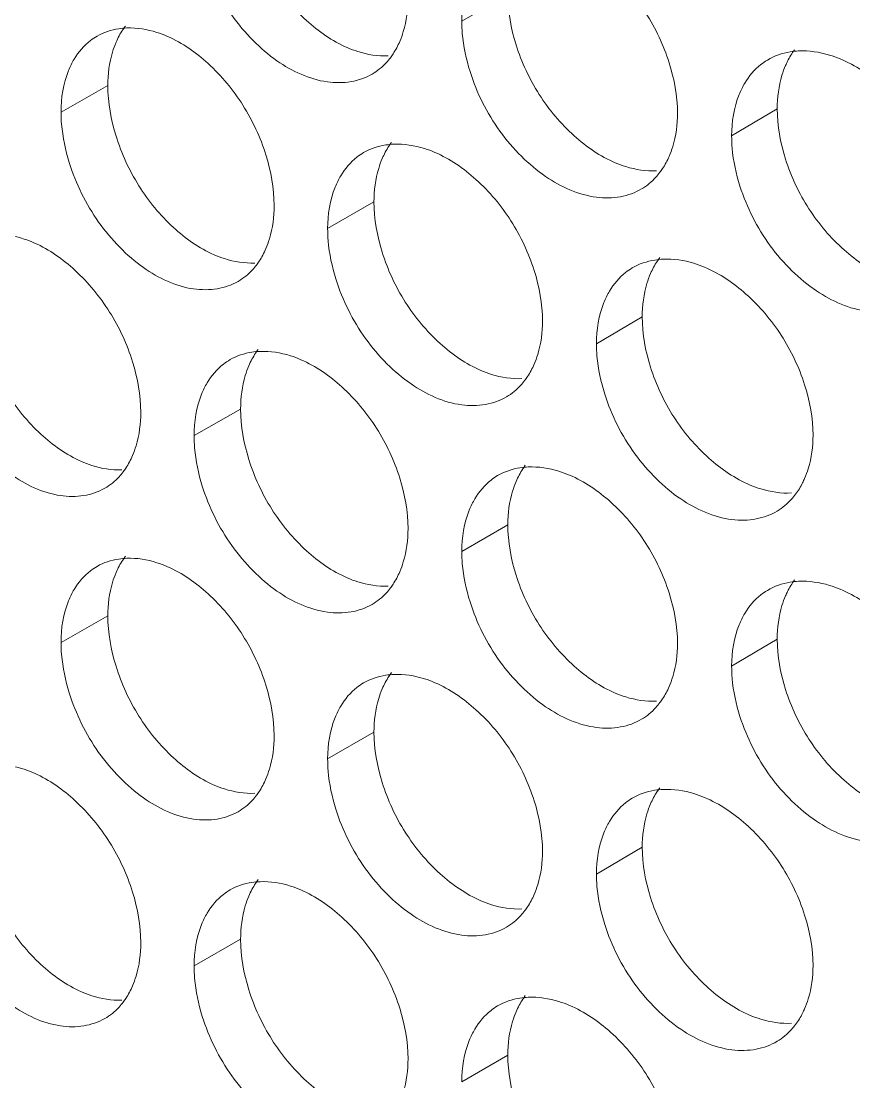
# Model space of a CAD drawing. Header units: millimetres. Extents: x 1177 to 4147, y 93 to 2194.
# Drawn here: x 2607.16 to 2619.51, y 818.83 to 834.58 of the extents above; entities that cross this region are included whole.
import ezdxf

# ---------------------------------------------------------------- set-up
doc = ezdxf.new("R2010")
doc.units = ezdxf.units.MM
doc.header["$LTSCALE"] = 0.1
doc.layers.get('0').update_dxf_attribs({"lineweight": 13})
doc.layers.add('标注', color=251, linetype='Continuous', lineweight=9)

# ---------------------------------------------------------------- blocks, each defined once
blk = doc.blocks.new('02')
at = {"layer": '标注'}
for p, q in [((4503.958, 784.097), (4502.981, 783.528)), ((4495.478, 782.164), (4494.485, 781.601)), ((4495.478, 782.164), (4494.485, 781.601)), ((4509.669, 781.67), (4508.703, 781.096)), ((4501.12, 779.696), (4500.138, 779.129)), ((4501.12, 779.696), (4500.138, 779.129)), ((4506.808, 777.255), (4505.836, 776.684)), ((4506.808, 777.255), (4505.836, 776.684)), ((4498.293, 775.302), (4497.306, 774.737)), ((4503.958, 772.847), (4502.981, 772.278)), ((4495.478, 770.914), (4494.485, 770.351)), ((4509.669, 770.42), (4508.703, 769.846)), ((4501.12, 768.446), (4500.138, 767.879)), ((4506.808, 766.005), (4505.836, 765.434)), ((4498.293, 764.052), (4497.306, 763.487)), ((4503.958, 761.597), (4502.981, 761.028))]:
    blk.add_line(p, q, dxfattribs=at)
for points, knots in [([(4498.293, 786.552), (4498.293, 786.19), (4498.43, 785.441), (4498.909, 784.404), (4499.627, 783.535), (4500.236, 783.107), (4500.554, 782.969)], [0, 0, 0, 0, 0.24456, 0.50691, 0.765504, 1, 1, 1, 1]), ([(4507.555, 781.581), (4507.555, 781.942), (4507.415, 782.691), (4506.928, 783.725), (4506.199, 784.59), (4505.585, 785.014), (4505.264, 785.15)], [0, 0, 0, 0, 0.243914, 0.505794, 0.764596, 1, 1, 1, 1]), ([(4497.48, 784.917), (4497.62, 784.468), (4497.939, 783.825), (4498.537, 783.115), (4499.173, 782.566), (4499.907, 782.22), (4500.629, 782.219), (4500.944, 782.327), (4501.08, 782.406)], [0, 0, 0, 0, 0.287474, 0.429768, 0.565237, 0.801327, 0.903927, 1, 1, 1, 1]), ([(4503.26, 784.648), (4503.214, 784.571), (4503.043, 784.222), (4502.981, 783.826), (4502.981, 783.528)], [0, 0, 0, 0, 0.232026, 1, 1, 1, 1]), ([(4501.667, 783.1), (4501.696, 783.168), (4501.802, 783.462), (4501.842, 783.779), (4501.842, 784.018)], [0, 0, 0, 0, 0.235309, 1, 1, 1, 1]), ([(4503.958, 784.097), (4503.958, 783.736), (4504.096, 782.987), (4504.579, 781.952), (4505.304, 781.086), (4505.917, 780.661), (4506.237, 780.525)], [0, 0, 0, 0, 0.244219, 0.506251, 0.764892, 1, 1, 1, 1]), ([(4502.981, 783.528), (4502.981, 783.442), (4502.998, 783.08), (4503.074, 782.722), (4503.157, 782.459)], [0, 0, 0, 0, 0.239121, 1, 1, 1, 1]), ([(4495.878, 783.386), (4495.821, 783.383), (4495.604, 783.364), (4495.39, 783.294), (4495.25, 783.214)], [0, 0, 0, 0, 0.258641, 1, 1, 1, 1]), ([(4495.878, 783.386), (4495.821, 783.383), (4495.604, 783.364), (4495.39, 783.294), (4495.25, 783.214)], [0, 0, 0, 0, 0.258641, 1, 1, 1, 1]), ([(4495.849, 783.427), (4495.83, 783.401), (4495.753, 783.292), (4495.691, 783.174), (4495.652, 783.081)], [0, 0, 0, 0, 0.243518, 1, 1, 1, 1]), ([(4495.849, 783.427), (4495.83, 783.401), (4495.753, 783.292), (4495.691, 783.174), (4495.652, 783.081)], [0, 0, 0, 0, 0.243518, 1, 1, 1, 1]), ([(4496.741, 783.207), (4496.668, 783.239), (4496.393, 783.344), (4496.094, 783.394), (4495.878, 783.386)], [0, 0, 0, 0, 0.266913, 1, 1, 1, 1]), ([(4496.741, 783.207), (4496.668, 783.239), (4496.393, 783.344), (4496.094, 783.394), (4495.878, 783.386)], [0, 0, 0, 0, 0.266913, 1, 1, 1, 1]), ([(4495.25, 783.214), (4495.201, 783.186), (4495.007, 783.058), (4494.853, 782.875), (4494.763, 782.724)], [0, 0, 0, 0, 0.24456, 1, 1, 1, 1]), ([(4495.25, 783.214), (4495.201, 783.186), (4495.007, 783.058), (4494.853, 782.875), (4494.763, 782.724)], [0, 0, 0, 0, 0.24456, 1, 1, 1, 1]), ([(4495.652, 783.081), (4495.623, 783.014), (4495.517, 782.719), (4495.478, 782.403), (4495.478, 782.164)], [0, 0, 0, 0, 0.234922, 1, 1, 1, 1]), ([(4495.652, 783.081), (4495.623, 783.014), (4495.517, 782.719), (4495.478, 782.403), (4495.478, 782.164)], [0, 0, 0, 0, 0.234922, 1, 1, 1, 1]), ([(4499.003, 779.622), (4499.003, 779.983), (4498.866, 780.733), (4498.385, 781.77), (4497.666, 782.639), (4497.058, 783.068), (4496.741, 783.207)], [0, 0, 0, 0, 0.244427, 0.506785, 0.765518, 1, 1, 1, 1]), ([(4499.003, 779.622), (4499.003, 779.983), (4498.866, 780.733), (4498.385, 781.77), (4497.666, 782.639), (4497.058, 783.068), (4496.741, 783.207)], [0, 0, 0, 0, 0.244427, 0.506785, 0.765518, 1, 1, 1, 1]), ([(4501.468, 782.755), (4501.488, 782.781), (4501.564, 782.889), (4501.627, 783.008), (4501.667, 783.1)], [0, 0, 0, 0, 0.243785, 1, 1, 1, 1]), ([(4500.554, 782.969), (4500.626, 782.937), (4500.902, 782.833), (4501.202, 782.785), (4501.419, 782.794)], [0, 0, 0, 0, 0.266492, 1, 1, 1, 1]), ([(4510.123, 782.897), (4510.064, 782.894), (4509.833, 782.871), (4509.608, 782.793), (4509.46, 782.705)], [0, 0, 0, 0, 0.258753, 1, 1, 1, 1]), ([(4510.038, 782.925), (4509.981, 782.848), (4509.913, 782.737), (4509.859, 782.62), (4509.846, 782.59)], [0, 0, 0, 0, 0.74352, 1, 1, 1, 1]), ([(4511.004, 782.729), (4510.93, 782.76), (4510.648, 782.862), (4510.343, 782.908), (4510.123, 782.897)], [0, 0, 0, 0, 0.266077, 1, 1, 1, 1]), ([(4494.763, 782.724), (4494.717, 782.647), (4494.547, 782.297), (4494.485, 781.9), (4494.485, 781.601)], [0, 0, 0, 0, 0.231308, 1, 1, 1, 1]), ([(4494.763, 782.724), (4494.717, 782.647), (4494.547, 782.297), (4494.485, 781.9), (4494.485, 781.601)], [0, 0, 0, 0, 0.231308, 1, 1, 1, 1]), ([(4501.08, 782.406), (4501.192, 782.471), (4501.33, 782.584), (4501.441, 782.719), (4501.468, 782.755)], [0, 0, 0, 0, 0.744134, 1, 1, 1, 1]), ([(4509.46, 782.705), (4509.412, 782.676), (4509.222, 782.545), (4509.07, 782.363), (4508.981, 782.214)], [0, 0, 0, 0, 0.245151, 1, 1, 1, 1]), ([(4509.846, 782.59), (4509.817, 782.522), (4509.709, 782.227), (4509.669, 781.91), (4509.669, 781.67)], [0, 0, 0, 0, 0.235665, 1, 1, 1, 1]), ([(4513.313, 779.17), (4513.313, 779.531), (4513.172, 780.28), (4512.681, 781.313), (4511.946, 782.174), (4511.327, 782.594), (4511.004, 782.729)], [0, 0, 0, 0, 0.243576, 0.505139, 0.763987, 1, 1, 1, 1]), ([(4503.157, 782.459), (4503.298, 782.01), (4503.621, 781.365), (4504.227, 780.658), (4504.871, 780.111), (4505.614, 779.771), (4506.341, 779.777), (4506.658, 779.89), (4506.795, 779.97)], [0, 0, 0, 0, 0.286646, 0.428688, 0.564047, 0.800418, 0.903427, 1, 1, 1, 1]), ([(4495.478, 782.164), (4495.478, 781.802), (4495.615, 781.052), (4496.091, 780.015), (4496.806, 779.144), (4497.412, 778.714), (4497.729, 778.575)], [0, 0, 0, 0, 0.244732, 0.507241, 0.765812, 1, 1, 1, 1]), ([(4495.478, 782.164), (4495.478, 781.802), (4495.615, 781.052), (4496.091, 780.015), (4496.806, 779.144), (4497.412, 778.714), (4497.729, 778.575)], [0, 0, 0, 0, 0.244732, 0.507241, 0.765812, 1, 1, 1, 1]), ([(4508.981, 782.214), (4508.935, 782.137), (4508.765, 781.788), (4508.703, 781.393), (4508.703, 781.096)], [0, 0, 0, 0, 0.2325, 1, 1, 1, 1]), ([(4509.669, 781.67), (4509.669, 781.309), (4509.808, 780.56), (4510.296, 779.526), (4511.027, 778.664), (4511.644, 778.243), (4511.966, 778.108)], [0, 0, 0, 0, 0.243882, 0.505596, 0.764283, 1, 1, 1, 1]), ([(4494.485, 781.601), (4494.485, 781.515), (4494.502, 781.153), (4494.577, 780.794), (4494.659, 780.531)], [0, 0, 0, 0, 0.239012, 1, 1, 1, 1]), ([(4494.485, 781.601), (4494.485, 781.515), (4494.502, 781.153), (4494.577, 780.794), (4494.659, 780.531)], [0, 0, 0, 0, 0.239012, 1, 1, 1, 1]), ([(4507.378, 780.662), (4507.407, 780.73), (4507.514, 781.024), (4507.555, 781.341), (4507.555, 781.581)], [0, 0, 0, 0, 0.235606, 1, 1, 1, 1]), ([(4508.703, 781.096), (4508.703, 781.01), (4508.719, 780.648), (4508.797, 780.29), (4508.88, 780.028)], [0, 0, 0, 0, 0.239196, 1, 1, 1, 1]), ([(4501.541, 780.92), (4501.484, 780.918), (4501.261, 780.897), (4501.043, 780.824), (4500.9, 780.741)], [0, 0, 0, 0, 0.258684, 1, 1, 1, 1]), ([(4501.541, 780.92), (4501.484, 780.918), (4501.261, 780.897), (4501.043, 780.824), (4500.9, 780.741)], [0, 0, 0, 0, 0.258684, 1, 1, 1, 1]), ([(4501.492, 780.959), (4501.473, 780.933), (4501.397, 780.825), (4501.334, 780.707), (4501.295, 780.615)], [0, 0, 0, 0, 0.243764, 1, 1, 1, 1]), ([(4501.492, 780.959), (4501.473, 780.933), (4501.397, 780.825), (4501.334, 780.707), (4501.295, 780.615)], [0, 0, 0, 0, 0.243764, 1, 1, 1, 1]), ([(4502.412, 780.746), (4502.339, 780.777), (4502.061, 780.881), (4501.759, 780.929), (4501.541, 780.92)], [0, 0, 0, 0, 0.266573, 1, 1, 1, 1]), ([(4502.412, 780.746), (4502.339, 780.777), (4502.061, 780.881), (4501.759, 780.929), (4501.541, 780.92)], [0, 0, 0, 0, 0.266573, 1, 1, 1, 1]), ([(4494.659, 780.531), (4494.798, 780.083), (4495.115, 779.439), (4495.709, 778.729), (4496.342, 778.178), (4497.071, 777.829), (4497.79, 777.825), (4498.104, 777.931), (4498.239, 778.009)], [0, 0, 0, 0, 0.287891, 0.430312, 0.565838, 0.801787, 0.904179, 1, 1, 1, 1]), ([(4494.659, 780.531), (4494.798, 780.083), (4495.115, 779.439), (4495.709, 778.729), (4496.342, 778.178), (4497.071, 777.829), (4497.79, 777.825), (4498.104, 777.931), (4498.239, 778.009)], [0, 0, 0, 0, 0.287891, 0.430312, 0.565838, 0.801787, 0.904179, 1, 1, 1, 1]), ([(4500.9, 780.741), (4500.851, 780.712), (4500.659, 780.583), (4500.505, 780.4), (4500.416, 780.25)], [0, 0, 0, 0, 0.244804, 1, 1, 1, 1]), ([(4500.9, 780.741), (4500.851, 780.712), (4500.659, 780.583), (4500.505, 780.4), (4500.416, 780.25)], [0, 0, 0, 0, 0.244804, 1, 1, 1, 1]), ([(4501.295, 780.615), (4501.266, 780.547), (4501.16, 780.252), (4501.12, 779.936), (4501.12, 779.696)], [0, 0, 0, 0, 0.235219, 1, 1, 1, 1]), ([(4501.295, 780.615), (4501.266, 780.547), (4501.16, 780.252), (4501.12, 779.936), (4501.12, 779.696)], [0, 0, 0, 0, 0.235219, 1, 1, 1, 1]), ([(4504.693, 777.171), (4504.693, 777.532), (4504.554, 778.282), (4504.069, 779.317), (4503.343, 780.183), (4502.731, 780.609), (4502.412, 780.746)], [0, 0, 0, 0, 0.244084, 0.506123, 0.764903, 1, 1, 1, 1]), ([(4504.693, 777.171), (4504.693, 777.532), (4504.554, 778.282), (4504.069, 779.317), (4503.343, 780.183), (4502.731, 780.609), (4502.412, 780.746)], [0, 0, 0, 0, 0.244084, 0.506123, 0.764903, 1, 1, 1, 1]), ([(4506.237, 780.525), (4506.31, 780.494), (4506.589, 780.391), (4506.891, 780.345), (4507.109, 780.355)], [0, 0, 0, 0, 0.26616, 1, 1, 1, 1]), ([(4507.183, 780.323), (4507.202, 780.348), (4507.277, 780.455), (4507.339, 780.571), (4507.378, 780.662)], [0, 0, 0, 0, 0.244103, 1, 1, 1, 1]), ([(4506.795, 779.97), (4506.907, 780.037), (4507.045, 780.151), (4507.156, 780.287), (4507.183, 780.323)], [0, 0, 0, 0, 0.744319, 1, 1, 1, 1]), ([(4500.416, 780.25), (4500.37, 780.173), (4500.199, 779.824), (4500.138, 779.427), (4500.138, 779.129)], [0, 0, 0, 0, 0.231788, 1, 1, 1, 1]), ([(4500.416, 780.25), (4500.37, 780.173), (4500.199, 779.824), (4500.138, 779.427), (4500.138, 779.129)], [0, 0, 0, 0, 0.231788, 1, 1, 1, 1]), ([(4508.88, 780.028), (4509.023, 779.578), (4509.35, 778.933), (4509.962, 778.227), (4510.615, 777.683), (4511.366, 777.348), (4512.099, 777.362), (4512.418, 777.479), (4512.556, 777.562)], [0, 0, 0, 0, 0.285826, 0.427621, 0.562871, 0.799523, 0.902937, 1, 1, 1, 1]), ([(4501.12, 779.696), (4501.12, 779.335), (4501.257, 778.585), (4501.739, 777.549), (4502.46, 776.682), (4503.071, 776.256), (4503.389, 776.119)], [0, 0, 0, 0, 0.244389, 0.506579, 0.765197, 1, 1, 1, 1]), ([(4501.12, 779.696), (4501.12, 779.335), (4501.257, 778.585), (4501.739, 777.549), (4502.46, 776.682), (4503.071, 776.256), (4503.389, 776.119)], [0, 0, 0, 0, 0.244389, 0.506579, 0.765197, 1, 1, 1, 1]), ([(4498.829, 778.704), (4498.858, 778.772), (4498.964, 779.066), (4499.003, 779.383), (4499.003, 779.622)], [0, 0, 0, 0, 0.23516, 1, 1, 1, 1]), ([(4498.829, 778.704), (4498.858, 778.772), (4498.964, 779.066), (4499.003, 779.383), (4499.003, 779.622)], [0, 0, 0, 0, 0.23516, 1, 1, 1, 1]), ([(4493.923, 778.823), (4493.851, 778.855), (4493.577, 778.961), (4493.279, 779.011), (4493.063, 779.003)], [0, 0, 0, 0, 0.267086, 1, 1, 1, 1]), ([(4500.138, 779.129), (4500.138, 779.043), (4500.154, 778.681), (4500.23, 778.323), (4500.313, 778.06)], [0, 0, 0, 0, 0.239084, 1, 1, 1, 1]), ([(4500.138, 779.129), (4500.138, 779.043), (4500.154, 778.681), (4500.23, 778.323), (4500.313, 778.06)], [0, 0, 0, 0, 0.239084, 1, 1, 1, 1]), ([(4496.176, 775.232), (4496.176, 775.593), (4496.039, 776.343), (4495.56, 777.381), (4494.844, 778.252), (4494.239, 778.683), (4493.923, 778.823)], [0, 0, 0, 0, 0.244599, 0.507118, 0.765827, 1, 1, 1, 1]), ([(4497.729, 778.575), (4497.801, 778.544), (4498.076, 778.439), (4498.375, 778.39), (4498.591, 778.399)], [0, 0, 0, 0, 0.266662, 1, 1, 1, 1]), ([(4497.729, 778.575), (4497.801, 778.544), (4498.076, 778.439), (4498.375, 778.39), (4498.591, 778.399)], [0, 0, 0, 0, 0.266662, 1, 1, 1, 1]), ([(4498.628, 778.356), (4498.648, 778.382), (4498.725, 778.492), (4498.789, 778.611), (4498.829, 778.704)], [0, 0, 0, 0, 0.243623, 1, 1, 1, 1]), ([(4498.628, 778.356), (4498.648, 778.382), (4498.725, 778.492), (4498.789, 778.611), (4498.829, 778.704)], [0, 0, 0, 0, 0.243623, 1, 1, 1, 1]), ([(4507.178, 778.513), (4507.159, 778.487), (4507.084, 778.381), (4507.023, 778.265), (4506.984, 778.175)], [0, 0, 0, 0, 0.244083, 1, 1, 1, 1]), ([(4507.178, 778.513), (4507.159, 778.487), (4507.084, 778.381), (4507.023, 778.265), (4506.984, 778.175)], [0, 0, 0, 0, 0.244083, 1, 1, 1, 1]), ([(4498.239, 778.009), (4498.352, 778.074), (4498.49, 778.186), (4498.601, 778.32), (4498.628, 778.356)], [0, 0, 0, 0, 0.744037, 1, 1, 1, 1]), ([(4498.239, 778.009), (4498.352, 778.074), (4498.49, 778.186), (4498.601, 778.32), (4498.628, 778.356)], [0, 0, 0, 0, 0.744037, 1, 1, 1, 1]), ([(4506.595, 778.294), (4506.547, 778.265), (4506.356, 778.135), (4506.204, 777.952), (4506.115, 777.803)], [0, 0, 0, 0, 0.245038, 1, 1, 1, 1]), ([(4506.595, 778.294), (4506.547, 778.265), (4506.356, 778.135), (4506.204, 777.952), (4506.115, 777.803)], [0, 0, 0, 0, 0.245038, 1, 1, 1, 1]), ([(4507.251, 778.481), (4507.192, 778.478), (4506.965, 778.456), (4506.741, 778.38), (4506.595, 778.294)], [0, 0, 0, 0, 0.258729, 1, 1, 1, 1]), ([(4507.251, 778.481), (4507.192, 778.478), (4506.965, 778.456), (4506.741, 778.38), (4506.595, 778.294)], [0, 0, 0, 0, 0.258729, 1, 1, 1, 1]), ([(4508.128, 778.311), (4508.055, 778.342), (4507.774, 778.445), (4507.471, 778.491), (4507.251, 778.481)], [0, 0, 0, 0, 0.26624, 1, 1, 1, 1]), ([(4508.128, 778.311), (4508.055, 778.342), (4507.774, 778.445), (4507.471, 778.491), (4507.251, 778.481)], [0, 0, 0, 0, 0.26624, 1, 1, 1, 1]), ([(4510.428, 774.747), (4510.428, 775.108), (4510.288, 775.857), (4509.799, 776.891), (4509.067, 777.753), (4508.45, 778.176), (4508.128, 778.311)], [0, 0, 0, 0, 0.243745, 0.505466, 0.764291, 1, 1, 1, 1]), ([(4510.428, 774.747), (4510.428, 775.108), (4510.288, 775.857), (4509.799, 776.891), (4509.067, 777.753), (4508.45, 778.176), (4508.128, 778.311)], [0, 0, 0, 0, 0.243745, 0.505466, 0.764291, 1, 1, 1, 1]), ([(4500.313, 778.06), (4500.453, 777.611), (4500.774, 776.967), (4501.376, 776.258), (4502.016, 775.71), (4502.755, 775.367), (4503.479, 775.369), (4503.795, 775.48), (4503.931, 775.56)], [0, 0, 0, 0, 0.287059, 0.429226, 0.56464, 0.800871, 0.903676, 1, 1, 1, 1]), ([(4500.313, 778.06), (4500.453, 777.611), (4500.774, 776.967), (4501.376, 776.258), (4502.016, 775.71), (4502.755, 775.367), (4503.479, 775.369), (4503.795, 775.48), (4503.931, 775.56)], [0, 0, 0, 0, 0.287059, 0.429226, 0.56464, 0.800871, 0.903676, 1, 1, 1, 1]), ([(4506.984, 778.175), (4506.955, 778.107), (4506.848, 777.812), (4506.808, 777.495), (4506.808, 777.255)], [0, 0, 0, 0, 0.235516, 1, 1, 1, 1]), ([(4506.984, 778.175), (4506.955, 778.107), (4506.848, 777.812), (4506.808, 777.495), (4506.808, 777.255)], [0, 0, 0, 0, 0.235516, 1, 1, 1, 1]), ([(4492.675, 777.782), (4492.675, 777.421), (4492.811, 776.671), (4493.285, 775.632), (4493.997, 774.76), (4494.601, 774.328), (4494.917, 774.189)], [0, 0, 0, 0, 0.244904, 0.507573, 0.76612, 1, 1, 1, 1]), ([(4506.115, 777.803), (4506.069, 777.726), (4505.898, 777.377), (4505.836, 776.981), (4505.836, 776.684)], [0, 0, 0, 0, 0.232263, 1, 1, 1, 1]), ([(4506.115, 777.803), (4506.069, 777.726), (4505.898, 777.377), (4505.836, 776.981), (4505.836, 776.684)], [0, 0, 0, 0, 0.232263, 1, 1, 1, 1]), ([(4504.517, 776.253), (4504.546, 776.32), (4504.653, 776.615), (4504.693, 776.932), (4504.693, 777.171)], [0, 0, 0, 0, 0.235457, 1, 1, 1, 1]), ([(4504.517, 776.253), (4504.546, 776.32), (4504.653, 776.615), (4504.693, 776.932), (4504.693, 777.171)], [0, 0, 0, 0, 0.235457, 1, 1, 1, 1]), ([(4506.808, 777.255), (4506.808, 776.894), (4506.946, 776.145), (4507.432, 775.111), (4508.16, 774.247), (4508.775, 773.824), (4509.096, 773.688)], [0, 0, 0, 0, 0.24405, 0.505923, 0.764587, 1, 1, 1, 1]), ([(4506.808, 777.255), (4506.808, 776.894), (4506.946, 776.145), (4507.432, 775.111), (4508.16, 774.247), (4508.775, 773.824), (4509.096, 773.688)], [0, 0, 0, 0, 0.24405, 0.505923, 0.764587, 1, 1, 1, 1]), ([(4498.704, 776.524), (4498.647, 776.522), (4498.427, 776.502), (4498.211, 776.431), (4498.069, 776.349)], [0, 0, 0, 0, 0.258662, 1, 1, 1, 1]), ([(4498.667, 776.567), (4498.647, 776.541), (4498.57, 776.432), (4498.507, 776.313), (4498.468, 776.22)], [0, 0, 0, 0, 0.243602, 1, 1, 1, 1]), ([(4499.57, 776.348), (4499.498, 776.38), (4499.221, 776.485), (4498.921, 776.533), (4498.704, 776.524)], [0, 0, 0, 0, 0.266742, 1, 1, 1, 1]), ([(4505.836, 776.684), (4505.836, 776.597), (4505.853, 776.236), (4505.93, 775.878), (4506.013, 775.615)], [0, 0, 0, 0, 0.239158, 1, 1, 1, 1]), ([(4505.836, 776.684), (4505.836, 776.597), (4505.853, 776.236), (4505.93, 775.878), (4506.013, 775.615)], [0, 0, 0, 0, 0.239158, 1, 1, 1, 1]), ([(4498.069, 776.349), (4498.02, 776.321), (4497.827, 776.192), (4497.673, 776.009), (4497.584, 775.859)], [0, 0, 0, 0, 0.244683, 1, 1, 1, 1]), ([(4501.842, 772.768), (4501.842, 773.129), (4501.704, 773.879), (4501.221, 774.915), (4500.499, 775.782), (4499.889, 776.21), (4499.57, 776.348)], [0, 0, 0, 0, 0.244255, 0.506454, 0.76521, 1, 1, 1, 1]), ([(4504.32, 775.911), (4504.339, 775.936), (4504.415, 776.044), (4504.477, 776.161), (4504.517, 776.253)], [0, 0, 0, 0, 0.243945, 1, 1, 1, 1]), ([(4504.32, 775.911), (4504.339, 775.936), (4504.415, 776.044), (4504.477, 776.161), (4504.517, 776.253)], [0, 0, 0, 0, 0.243945, 1, 1, 1, 1]), ([(4491.85, 776.152), (4491.988, 775.704), (4492.302, 775.061), (4492.894, 774.349), (4493.522, 773.797), (4494.247, 773.446), (4494.963, 773.437), (4495.276, 773.542), (4495.411, 773.619)], [0, 0, 0, 0, 0.288311, 0.430859, 0.566442, 0.80225, 0.904434, 1, 1, 1, 1]), ([(4498.468, 776.22), (4498.439, 776.152), (4498.333, 775.857), (4498.293, 775.541), (4498.293, 775.302)], [0, 0, 0, 0, 0.235071, 1, 1, 1, 1]), ([(4503.389, 776.119), (4503.462, 776.087), (4503.74, 775.984), (4504.041, 775.936), (4504.258, 775.946)], [0, 0, 0, 0, 0.266325, 1, 1, 1, 1]), ([(4503.389, 776.119), (4503.462, 776.087), (4503.74, 775.984), (4504.041, 775.936), (4504.258, 775.946)], [0, 0, 0, 0, 0.266325, 1, 1, 1, 1]), ([(4497.584, 775.859), (4497.538, 775.782), (4497.367, 775.432), (4497.306, 775.035), (4497.306, 774.737)], [0, 0, 0, 0, 0.231548, 1, 1, 1, 1]), ([(4503.931, 775.56), (4504.044, 775.626), (4504.182, 775.739), (4504.293, 775.875), (4504.32, 775.911)], [0, 0, 0, 0, 0.744227, 1, 1, 1, 1]), ([(4503.931, 775.56), (4504.044, 775.626), (4504.182, 775.739), (4504.293, 775.875), (4504.32, 775.911)], [0, 0, 0, 0, 0.744227, 1, 1, 1, 1]), ([(4506.013, 775.615), (4506.155, 775.165), (4506.48, 774.521), (4507.089, 773.814), (4507.737, 773.268), (4508.484, 772.931), (4509.215, 772.941), (4509.533, 773.056), (4509.67, 773.138)], [0, 0, 0, 0, 0.286235, 0.428153, 0.563457, 0.799968, 0.903181, 1, 1, 1, 1]), ([(4506.013, 775.615), (4506.155, 775.165), (4506.48, 774.521), (4507.089, 773.814), (4507.737, 773.268), (4508.484, 772.931), (4509.215, 772.941), (4509.533, 773.056), (4509.67, 773.138)], [0, 0, 0, 0, 0.286235, 0.428153, 0.563457, 0.799968, 0.903181, 1, 1, 1, 1]), ([(4496.002, 774.315), (4496.031, 774.382), (4496.137, 774.677), (4496.176, 774.993), (4496.176, 775.232)], [0, 0, 0, 0, 0.235011, 1, 1, 1, 1]), ([(4498.293, 775.302), (4498.293, 774.94), (4498.43, 774.191), (4498.909, 773.154), (4499.627, 772.285), (4500.236, 771.857), (4500.554, 771.719)], [0, 0, 0, 0, 0.24456, 0.50691, 0.765504, 1, 1, 1, 1]), ([(4497.306, 774.737), (4497.306, 774.651), (4497.322, 774.288), (4497.398, 773.93), (4497.48, 773.667)], [0, 0, 0, 0, 0.239048, 1, 1, 1, 1]), ([(4510.25, 773.828), (4510.28, 773.896), (4510.387, 774.19), (4510.428, 774.508), (4510.428, 774.747)], [0, 0, 0, 0, 0.235754, 1, 1, 1, 1]), ([(4510.25, 773.828), (4510.28, 773.896), (4510.387, 774.19), (4510.428, 774.508), (4510.428, 774.747)], [0, 0, 0, 0, 0.235754, 1, 1, 1, 1]), ([(4495.803, 773.968), (4495.823, 773.994), (4495.9, 774.103), (4495.962, 774.222), (4496.002, 774.315)], [0, 0, 0, 0, 0.243534, 1, 1, 1, 1]), ([(4494.917, 774.189), (4494.988, 774.157), (4495.262, 774.051), (4495.56, 774.002), (4495.775, 774.01)], [0, 0, 0, 0, 0.266833, 1, 1, 1, 1]), ([(4504.391, 774.072), (4504.332, 774.07), (4504.107, 774.048), (4503.886, 773.973), (4503.742, 773.889)], [0, 0, 0, 0, 0.258706, 1, 1, 1, 1]), ([(4504.329, 774.108), (4504.31, 774.082), (4504.235, 773.975), (4504.173, 773.858), (4504.134, 773.766)], [0, 0, 0, 0, 0.243924, 1, 1, 1, 1]), ([(4505.264, 773.9), (4505.191, 773.931), (4504.912, 774.035), (4504.609, 774.082), (4504.391, 774.072)], [0, 0, 0, 0, 0.266406, 1, 1, 1, 1]), ([(4495.411, 773.619), (4495.525, 773.683), (4495.664, 773.797), (4495.776, 773.933), (4495.803, 773.968)], [0, 0, 0, 0, 0.743822, 1, 1, 1, 1]), ([(4503.742, 773.889), (4503.693, 773.86), (4503.502, 773.731), (4503.349, 773.548), (4503.26, 773.398)], [0, 0, 0, 0, 0.244922, 1, 1, 1, 1]), ([(4507.555, 770.331), (4507.555, 770.692), (4507.415, 771.441), (4506.928, 772.475), (4506.199, 773.34), (4505.585, 773.764), (4505.264, 773.9)], [0, 0, 0, 0, 0.243914, 0.505794, 0.764596, 1, 1, 1, 1]), ([(4510.058, 773.492), (4510.115, 773.569), (4510.183, 773.68), (4510.237, 773.797), (4510.25, 773.828)], [0, 0, 0, 0, 0.74354, 1, 1, 1, 1]), ([(4510.058, 773.492), (4510.115, 773.569), (4510.183, 773.68), (4510.237, 773.797), (4510.25, 773.828)], [0, 0, 0, 0, 0.74354, 1, 1, 1, 1]), ([(4497.48, 773.667), (4497.62, 773.218), (4497.939, 772.575), (4498.537, 771.865), (4499.173, 771.316), (4499.907, 770.97), (4500.629, 770.969), (4500.944, 771.077), (4501.08, 771.156)], [0, 0, 0, 0, 0.287474, 0.429768, 0.565237, 0.801327, 0.903927, 1, 1, 1, 1]), ([(4504.134, 773.766), (4504.105, 773.699), (4503.998, 773.404), (4503.958, 773.087), (4503.958, 772.847)], [0, 0, 0, 0, 0.235368, 1, 1, 1, 1]), ([(4509.096, 773.688), (4509.169, 773.658), (4509.449, 773.555), (4509.753, 773.509), (4509.971, 773.52)], [0, 0, 0, 0, 0.265996, 1, 1, 1, 1]), ([(4509.096, 773.688), (4509.169, 773.658), (4509.449, 773.555), (4509.753, 773.509), (4509.971, 773.52)], [0, 0, 0, 0, 0.265996, 1, 1, 1, 1]), ([(4503.26, 773.398), (4503.214, 773.321), (4503.043, 772.972), (4502.981, 772.576), (4502.981, 772.278)], [0, 0, 0, 0, 0.232026, 1, 1, 1, 1]), ([(4509.67, 773.138), (4509.782, 773.205), (4509.92, 773.32), (4510.031, 773.456), (4510.058, 773.492)], [0, 0, 0, 0, 0.744409, 1, 1, 1, 1]), ([(4509.67, 773.138), (4509.782, 773.205), (4509.92, 773.32), (4510.031, 773.456), (4510.058, 773.492)], [0, 0, 0, 0, 0.744409, 1, 1, 1, 1]), ([(4501.667, 771.85), (4501.696, 771.918), (4501.802, 772.212), (4501.842, 772.529), (4501.842, 772.768)], [0, 0, 0, 0, 0.235309, 1, 1, 1, 1]), ([(4503.958, 772.847), (4503.958, 772.486), (4504.096, 771.737), (4504.579, 770.702), (4505.304, 769.836), (4505.917, 769.411), (4506.237, 769.275)], [0, 0, 0, 0, 0.244219, 0.506251, 0.764892, 1, 1, 1, 1]), ([(4502.981, 772.278), (4502.981, 772.192), (4502.998, 771.83), (4503.074, 771.472), (4503.157, 771.209)], [0, 0, 0, 0, 0.239121, 1, 1, 1, 1]), ([(4495.878, 772.136), (4495.821, 772.133), (4495.604, 772.114), (4495.39, 772.044), (4495.25, 771.964)], [0, 0, 0, 0, 0.258641, 1, 1, 1, 1]), ([(4495.849, 772.177), (4495.83, 772.151), (4495.753, 772.042), (4495.691, 771.924), (4495.652, 771.831)], [0, 0, 0, 0, 0.243518, 1, 1, 1, 1]), ([(4496.741, 771.957), (4496.668, 771.989), (4496.393, 772.094), (4496.094, 772.144), (4495.878, 772.136)], [0, 0, 0, 0, 0.266913, 1, 1, 1, 1]), ([(4495.25, 771.964), (4495.201, 771.936), (4495.007, 771.808), (4494.853, 771.625), (4494.763, 771.474)], [0, 0, 0, 0, 0.24456, 1, 1, 1, 1]), ([(4495.652, 771.831), (4495.623, 771.764), (4495.517, 771.469), (4495.478, 771.153), (4495.478, 770.914)], [0, 0, 0, 0, 0.234922, 1, 1, 1, 1]), ([(4499.003, 768.372), (4499.003, 768.733), (4498.866, 769.483), (4498.385, 770.52), (4497.666, 771.389), (4497.058, 771.818), (4496.741, 771.957)], [0, 0, 0, 0, 0.244427, 0.506785, 0.765518, 1, 1, 1, 1]), ([(4501.468, 771.505), (4501.488, 771.531), (4501.564, 771.639), (4501.627, 771.758), (4501.667, 771.85)], [0, 0, 0, 0, 0.243785, 1, 1, 1, 1]), ([(4500.554, 771.719), (4500.626, 771.687), (4500.902, 771.583), (4501.202, 771.535), (4501.419, 771.544)], [0, 0, 0, 0, 0.266492, 1, 1, 1, 1]), ([(4510.123, 771.647), (4510.064, 771.644), (4509.833, 771.621), (4509.608, 771.543), (4509.46, 771.455)], [0, 0, 0, 0, 0.258753, 1, 1, 1, 1]), ([(4510.038, 771.675), (4509.981, 771.598), (4509.913, 771.487), (4509.859, 771.37), (4509.846, 771.34)], [0, 0, 0, 0, 0.74352, 1, 1, 1, 1]), ([(4511.004, 771.479), (4510.93, 771.51), (4510.648, 771.612), (4510.343, 771.658), (4510.123, 771.647)], [0, 0, 0, 0, 0.266077, 1, 1, 1, 1]), ([(4494.763, 771.474), (4494.717, 771.397), (4494.547, 771.047), (4494.485, 770.65), (4494.485, 770.351)], [0, 0, 0, 0, 0.231308, 1, 1, 1, 1]), ([(4501.08, 771.156), (4501.192, 771.221), (4501.33, 771.334), (4501.441, 771.469), (4501.468, 771.505)], [0, 0, 0, 0, 0.744134, 1, 1, 1, 1]), ([(4509.46, 771.455), (4509.412, 771.426), (4509.222, 771.295), (4509.07, 771.113), (4508.981, 770.964)], [0, 0, 0, 0, 0.245151, 1, 1, 1, 1]), ([(4509.846, 771.34), (4509.817, 771.272), (4509.709, 770.977), (4509.669, 770.66), (4509.669, 770.42)], [0, 0, 0, 0, 0.235665, 1, 1, 1, 1]), ([(4513.313, 767.92), (4513.313, 768.281), (4513.172, 769.03), (4512.681, 770.063), (4511.946, 770.924), (4511.327, 771.344), (4511.004, 771.479)], [0, 0, 0, 0, 0.243576, 0.505139, 0.763987, 1, 1, 1, 1]), ([(4503.157, 771.209), (4503.298, 770.76), (4503.621, 770.115), (4504.227, 769.408), (4504.871, 768.861), (4505.614, 768.521), (4506.341, 768.527), (4506.658, 768.64), (4506.795, 768.72)], [0, 0, 0, 0, 0.286646, 0.428688, 0.564047, 0.800418, 0.903427, 1, 1, 1, 1]), ([(4495.478, 770.914), (4495.478, 770.552), (4495.615, 769.802), (4496.091, 768.765), (4496.806, 767.894), (4497.412, 767.464), (4497.729, 767.325)], [0, 0, 0, 0, 0.244732, 0.507241, 0.765812, 1, 1, 1, 1]), ([(4508.981, 770.964), (4508.935, 770.887), (4508.765, 770.538), (4508.703, 770.143), (4508.703, 769.846)], [0, 0, 0, 0, 0.2325, 1, 1, 1, 1]), ([(4509.669, 770.42), (4509.669, 770.059), (4509.808, 769.31), (4510.296, 768.276), (4511.027, 767.414), (4511.644, 766.993), (4511.966, 766.858)], [0, 0, 0, 0, 0.243882, 0.505596, 0.764283, 1, 1, 1, 1]), ([(4494.485, 770.351), (4494.485, 770.265), (4494.502, 769.903), (4494.577, 769.544), (4494.659, 769.281)], [0, 0, 0, 0, 0.239012, 1, 1, 1, 1]), ([(4507.378, 769.412), (4507.407, 769.48), (4507.514, 769.774), (4507.555, 770.091), (4507.555, 770.331)], [0, 0, 0, 0, 0.235606, 1, 1, 1, 1]), ([(4508.703, 769.846), (4508.703, 769.76), (4508.719, 769.398), (4508.797, 769.04), (4508.88, 768.778)], [0, 0, 0, 0, 0.239196, 1, 1, 1, 1]), ([(4501.541, 769.67), (4501.484, 769.668), (4501.261, 769.647), (4501.043, 769.574), (4500.9, 769.491)], [0, 0, 0, 0, 0.258684, 1, 1, 1, 1]), ([(4501.492, 769.709), (4501.473, 769.683), (4501.397, 769.575), (4501.334, 769.457), (4501.295, 769.365)], [0, 0, 0, 0, 0.243764, 1, 1, 1, 1]), ([(4502.412, 769.496), (4502.339, 769.527), (4502.061, 769.631), (4501.759, 769.679), (4501.541, 769.67)], [0, 0, 0, 0, 0.266573, 1, 1, 1, 1]), ([(4494.659, 769.281), (4494.798, 768.833), (4495.115, 768.189), (4495.709, 767.479), (4496.342, 766.928), (4497.071, 766.579), (4497.79, 766.575), (4498.104, 766.681), (4498.239, 766.759)], [0, 0, 0, 0, 0.287891, 0.430312, 0.565838, 0.801787, 0.904179, 1, 1, 1, 1]), ([(4500.9, 769.491), (4500.851, 769.462), (4500.659, 769.333), (4500.505, 769.15), (4500.416, 769)], [0, 0, 0, 0, 0.244804, 1, 1, 1, 1]), ([(4501.295, 769.365), (4501.266, 769.297), (4501.16, 769.002), (4501.12, 768.686), (4501.12, 768.446)], [0, 0, 0, 0, 0.235219, 1, 1, 1, 1]), ([(4504.693, 765.921), (4504.693, 766.282), (4504.554, 767.032), (4504.069, 768.067), (4503.343, 768.933), (4502.731, 769.359), (4502.412, 769.496)], [0, 0, 0, 0, 0.244084, 0.506123, 0.764903, 1, 1, 1, 1]), ([(4506.237, 769.275), (4506.31, 769.244), (4506.589, 769.141), (4506.891, 769.095), (4507.109, 769.105)], [0, 0, 0, 0, 0.26616, 1, 1, 1, 1]), ([(4507.183, 769.073), (4507.202, 769.098), (4507.277, 769.205), (4507.339, 769.321), (4507.378, 769.412)], [0, 0, 0, 0, 0.244103, 1, 1, 1, 1]), ([(4506.795, 768.72), (4506.907, 768.787), (4507.045, 768.901), (4507.156, 769.037), (4507.183, 769.073)], [0, 0, 0, 0, 0.744319, 1, 1, 1, 1]), ([(4500.416, 769), (4500.37, 768.923), (4500.199, 768.574), (4500.138, 768.177), (4500.138, 767.879)], [0, 0, 0, 0, 0.231788, 1, 1, 1, 1]), ([(4508.88, 768.778), (4509.023, 768.328), (4509.35, 767.683), (4509.962, 766.977), (4510.615, 766.433), (4511.366, 766.098), (4512.099, 766.112), (4512.418, 766.229), (4512.556, 766.312)], [0, 0, 0, 0, 0.285826, 0.427621, 0.562871, 0.799523, 0.902937, 1, 1, 1, 1]), ([(4501.12, 768.446), (4501.12, 768.085), (4501.257, 767.335), (4501.739, 766.299), (4502.46, 765.432), (4503.071, 765.006), (4503.389, 764.869)], [0, 0, 0, 0, 0.244389, 0.506579, 0.765197, 1, 1, 1, 1]), ([(4498.829, 767.454), (4498.858, 767.522), (4498.964, 767.816), (4499.003, 768.133), (4499.003, 768.372)], [0, 0, 0, 0, 0.23516, 1, 1, 1, 1]), ([(4493.923, 767.573), (4493.851, 767.605), (4493.577, 767.711), (4493.279, 767.761), (4493.063, 767.753)], [0, 0, 0, 0, 0.267086, 1, 1, 1, 1]), ([(4500.138, 767.879), (4500.138, 767.793), (4500.154, 767.431), (4500.23, 767.073), (4500.313, 766.81)], [0, 0, 0, 0, 0.239084, 1, 1, 1, 1]), ([(4496.176, 763.982), (4496.176, 764.343), (4496.039, 765.093), (4495.56, 766.131), (4494.844, 767.002), (4494.239, 767.433), (4493.923, 767.573)], [0, 0, 0, 0, 0.244599, 0.507118, 0.765827, 1, 1, 1, 1]), ([(4497.729, 767.325), (4497.801, 767.294), (4498.076, 767.189), (4498.375, 767.14), (4498.591, 767.149)], [0, 0, 0, 0, 0.266662, 1, 1, 1, 1]), ([(4498.628, 767.106), (4498.648, 767.132), (4498.725, 767.242), (4498.789, 767.361), (4498.829, 767.454)], [0, 0, 0, 0, 0.243623, 1, 1, 1, 1]), ([(4507.178, 767.263), (4507.159, 767.237), (4507.084, 767.131), (4507.023, 767.015), (4506.984, 766.925)], [0, 0, 0, 0, 0.244083, 1, 1, 1, 1]), ([(4498.239, 766.759), (4498.352, 766.824), (4498.49, 766.936), (4498.601, 767.07), (4498.628, 767.106)], [0, 0, 0, 0, 0.744037, 1, 1, 1, 1]), ([(4506.595, 767.044), (4506.547, 767.015), (4506.356, 766.885), (4506.204, 766.702), (4506.115, 766.553)], [0, 0, 0, 0, 0.245038, 1, 1, 1, 1]), ([(4507.251, 767.231), (4507.192, 767.228), (4506.965, 767.206), (4506.741, 767.13), (4506.595, 767.044)], [0, 0, 0, 0, 0.258729, 1, 1, 1, 1]), ([(4508.128, 767.061), (4508.055, 767.092), (4507.774, 767.195), (4507.471, 767.241), (4507.251, 767.231)], [0, 0, 0, 0, 0.26624, 1, 1, 1, 1]), ([(4510.428, 763.497), (4510.428, 763.858), (4510.288, 764.607), (4509.799, 765.641), (4509.067, 766.503), (4508.45, 766.926), (4508.128, 767.061)], [0, 0, 0, 0, 0.243745, 0.505466, 0.764291, 1, 1, 1, 1]), ([(4500.313, 766.81), (4500.453, 766.361), (4500.774, 765.717), (4501.376, 765.008), (4502.016, 764.46), (4502.755, 764.117), (4503.479, 764.119), (4503.795, 764.23), (4503.931, 764.31)], [0, 0, 0, 0, 0.287059, 0.429226, 0.56464, 0.800871, 0.903676, 1, 1, 1, 1]), ([(4506.984, 766.925), (4506.955, 766.857), (4506.848, 766.562), (4506.808, 766.245), (4506.808, 766.005)], [0, 0, 0, 0, 0.235516, 1, 1, 1, 1]), ([(4492.675, 766.532), (4492.675, 766.171), (4492.811, 765.421), (4493.285, 764.382), (4493.997, 763.51), (4494.601, 763.078), (4494.917, 762.939)], [0, 0, 0, 0, 0.244904, 0.507573, 0.76612, 1, 1, 1, 1]), ([(4506.115, 766.553), (4506.069, 766.476), (4505.898, 766.127), (4505.836, 765.731), (4505.836, 765.434)], [0, 0, 0, 0, 0.232263, 1, 1, 1, 1]), ([(4504.517, 765.003), (4504.546, 765.07), (4504.653, 765.365), (4504.693, 765.682), (4504.693, 765.921)], [0, 0, 0, 0, 0.235457, 1, 1, 1, 1]), ([(4506.808, 766.005), (4506.808, 765.644), (4506.946, 764.895), (4507.432, 763.861), (4508.16, 762.997), (4508.775, 762.574), (4509.096, 762.438)], [0, 0, 0, 0, 0.24405, 0.505923, 0.764587, 1, 1, 1, 1]), ([(4498.704, 765.274), (4498.647, 765.272), (4498.427, 765.252), (4498.211, 765.181), (4498.069, 765.099)], [0, 0, 0, 0, 0.258662, 1, 1, 1, 1]), ([(4498.667, 765.317), (4498.647, 765.291), (4498.57, 765.182), (4498.507, 765.063), (4498.468, 764.97)], [0, 0, 0, 0, 0.243602, 1, 1, 1, 1]), ([(4499.57, 765.098), (4499.498, 765.13), (4499.221, 765.235), (4498.921, 765.283), (4498.704, 765.274)], [0, 0, 0, 0, 0.266742, 1, 1, 1, 1]), ([(4505.836, 765.434), (4505.836, 765.347), (4505.853, 764.986), (4505.93, 764.628), (4506.013, 764.365)], [0, 0, 0, 0, 0.239158, 1, 1, 1, 1]), ([(4498.069, 765.099), (4498.02, 765.071), (4497.827, 764.942), (4497.673, 764.759), (4497.584, 764.609)], [0, 0, 0, 0, 0.244683, 1, 1, 1, 1]), ([(4501.842, 761.518), (4501.842, 761.879), (4501.704, 762.629), (4501.221, 763.665), (4500.499, 764.532), (4499.889, 764.96), (4499.57, 765.098)], [0, 0, 0, 0, 0.244255, 0.506454, 0.76521, 1, 1, 1, 1]), ([(4504.32, 764.661), (4504.339, 764.686), (4504.415, 764.794), (4504.477, 764.911), (4504.517, 765.003)], [0, 0, 0, 0, 0.243945, 1, 1, 1, 1]), ([(4491.85, 764.902), (4491.988, 764.454), (4492.302, 763.811), (4492.894, 763.099), (4493.522, 762.547), (4494.247, 762.196), (4494.963, 762.187), (4495.276, 762.292), (4495.411, 762.369)], [0, 0, 0, 0, 0.288311, 0.430859, 0.566442, 0.80225, 0.904434, 1, 1, 1, 1]), ([(4498.468, 764.97), (4498.439, 764.902), (4498.333, 764.607), (4498.293, 764.291), (4498.293, 764.052)], [0, 0, 0, 0, 0.235071, 1, 1, 1, 1]), ([(4503.389, 764.869), (4503.462, 764.837), (4503.74, 764.734), (4504.041, 764.686), (4504.258, 764.696)], [0, 0, 0, 0, 0.266325, 1, 1, 1, 1]), ([(4497.584, 764.609), (4497.538, 764.532), (4497.367, 764.182), (4497.306, 763.785), (4497.306, 763.487)], [0, 0, 0, 0, 0.231548, 1, 1, 1, 1]), ([(4503.931, 764.31), (4504.044, 764.376), (4504.182, 764.489), (4504.293, 764.625), (4504.32, 764.661)], [0, 0, 0, 0, 0.744227, 1, 1, 1, 1]), ([(4506.013, 764.365), (4506.155, 763.915), (4506.48, 763.271), (4507.089, 762.564), (4507.737, 762.018), (4508.484, 761.681), (4509.215, 761.691), (4509.533, 761.806), (4509.67, 761.888)], [0, 0, 0, 0, 0.286235, 0.428153, 0.563457, 0.799968, 0.903181, 1, 1, 1, 1]), ([(4496.002, 763.065), (4496.031, 763.132), (4496.137, 763.427), (4496.176, 763.743), (4496.176, 763.982)], [0, 0, 0, 0, 0.235011, 1, 1, 1, 1]), ([(4498.293, 764.052), (4498.293, 763.69), (4498.43, 762.941), (4498.909, 761.904), (4499.627, 761.035), (4500.236, 760.607), (4500.554, 760.469)], [0, 0, 0, 0, 0.24456, 0.50691, 0.765504, 1, 1, 1, 1]), ([(4497.306, 763.487), (4497.306, 763.401), (4497.322, 763.038), (4497.398, 762.68), (4497.48, 762.417)], [0, 0, 0, 0, 0.239048, 1, 1, 1, 1]), ([(4510.25, 762.578), (4510.28, 762.646), (4510.387, 762.94), (4510.428, 763.258), (4510.428, 763.497)], [0, 0, 0, 0, 0.235754, 1, 1, 1, 1]), ([(4495.803, 762.718), (4495.823, 762.744), (4495.9, 762.853), (4495.962, 762.972), (4496.002, 763.065)], [0, 0, 0, 0, 0.243534, 1, 1, 1, 1]), ([(4494.917, 762.939), (4494.988, 762.907), (4495.262, 762.801), (4495.56, 762.752), (4495.775, 762.76)], [0, 0, 0, 0, 0.266833, 1, 1, 1, 1]), ([(4504.391, 762.822), (4504.332, 762.82), (4504.107, 762.798), (4503.886, 762.723), (4503.742, 762.639)], [0, 0, 0, 0, 0.258706, 1, 1, 1, 1]), ([(4504.329, 762.858), (4504.31, 762.832), (4504.235, 762.725), (4504.173, 762.608), (4504.134, 762.516)], [0, 0, 0, 0, 0.243924, 1, 1, 1, 1]), ([(4505.264, 762.65), (4505.191, 762.681), (4504.912, 762.785), (4504.609, 762.832), (4504.391, 762.822)], [0, 0, 0, 0, 0.266406, 1, 1, 1, 1]), ([(4495.411, 762.369), (4495.525, 762.433), (4495.664, 762.547), (4495.776, 762.683), (4495.803, 762.718)], [0, 0, 0, 0, 0.743822, 1, 1, 1, 1]), ([(4503.742, 762.639), (4503.693, 762.61), (4503.502, 762.481), (4503.349, 762.298), (4503.26, 762.148)], [0, 0, 0, 0, 0.244922, 1, 1, 1, 1]), ([(4507.555, 759.081), (4507.555, 759.442), (4507.415, 760.191), (4506.928, 761.225), (4506.199, 762.09), (4505.585, 762.514), (4505.264, 762.65)], [0, 0, 0, 0, 0.243914, 0.505794, 0.764596, 1, 1, 1, 1]), ([(4510.058, 762.242), (4510.115, 762.319), (4510.183, 762.43), (4510.237, 762.547), (4510.25, 762.578)], [0, 0, 0, 0, 0.74354, 1, 1, 1, 1]), ([(4497.48, 762.417), (4497.62, 761.968), (4497.939, 761.325), (4498.537, 760.615), (4499.173, 760.066), (4499.907, 759.72), (4500.629, 759.719), (4500.944, 759.827), (4501.08, 759.906)], [0, 0, 0, 0, 0.287474, 0.429768, 0.565237, 0.801327, 0.903927, 1, 1, 1, 1]), ([(4504.134, 762.516), (4504.105, 762.449), (4503.998, 762.154), (4503.958, 761.837), (4503.958, 761.597)], [0, 0, 0, 0, 0.235368, 1, 1, 1, 1]), ([(4509.096, 762.438), (4509.169, 762.408), (4509.449, 762.305), (4509.753, 762.259), (4509.971, 762.27)], [0, 0, 0, 0, 0.265996, 1, 1, 1, 1]), ([(4503.26, 762.148), (4503.214, 762.071), (4503.043, 761.722), (4502.981, 761.326), (4502.981, 761.028)], [0, 0, 0, 0, 0.232026, 1, 1, 1, 1]), ([(4509.67, 761.888), (4509.782, 761.955), (4509.92, 762.07), (4510.031, 762.206), (4510.058, 762.242)], [0, 0, 0, 0, 0.744409, 1, 1, 1, 1]), ([(4501.667, 760.6), (4501.696, 760.668), (4501.802, 760.962), (4501.842, 761.279), (4501.842, 761.518)], [0, 0, 0, 0, 0.235309, 1, 1, 1, 1]), ([(4503.958, 761.597), (4503.958, 761.236), (4504.096, 760.487), (4504.579, 759.452), (4505.304, 758.586), (4505.917, 758.161), (4506.237, 758.025)], [0, 0, 0, 0, 0.244219, 0.506251, 0.764892, 1, 1, 1, 1])]:
    blk.add_open_spline(points, degree=3, knots=knots, dxfattribs=at)

msp = doc.modelspace()

# ---------------------------------------------------------------- block references
at = {"xscale": 0.7, "yscale": 0.7, "zscale": 0.7}
msp.add_blockref('02', (-538.391, 286.112), dxfattribs=at)

doc.saveas('drawing.dxf')
